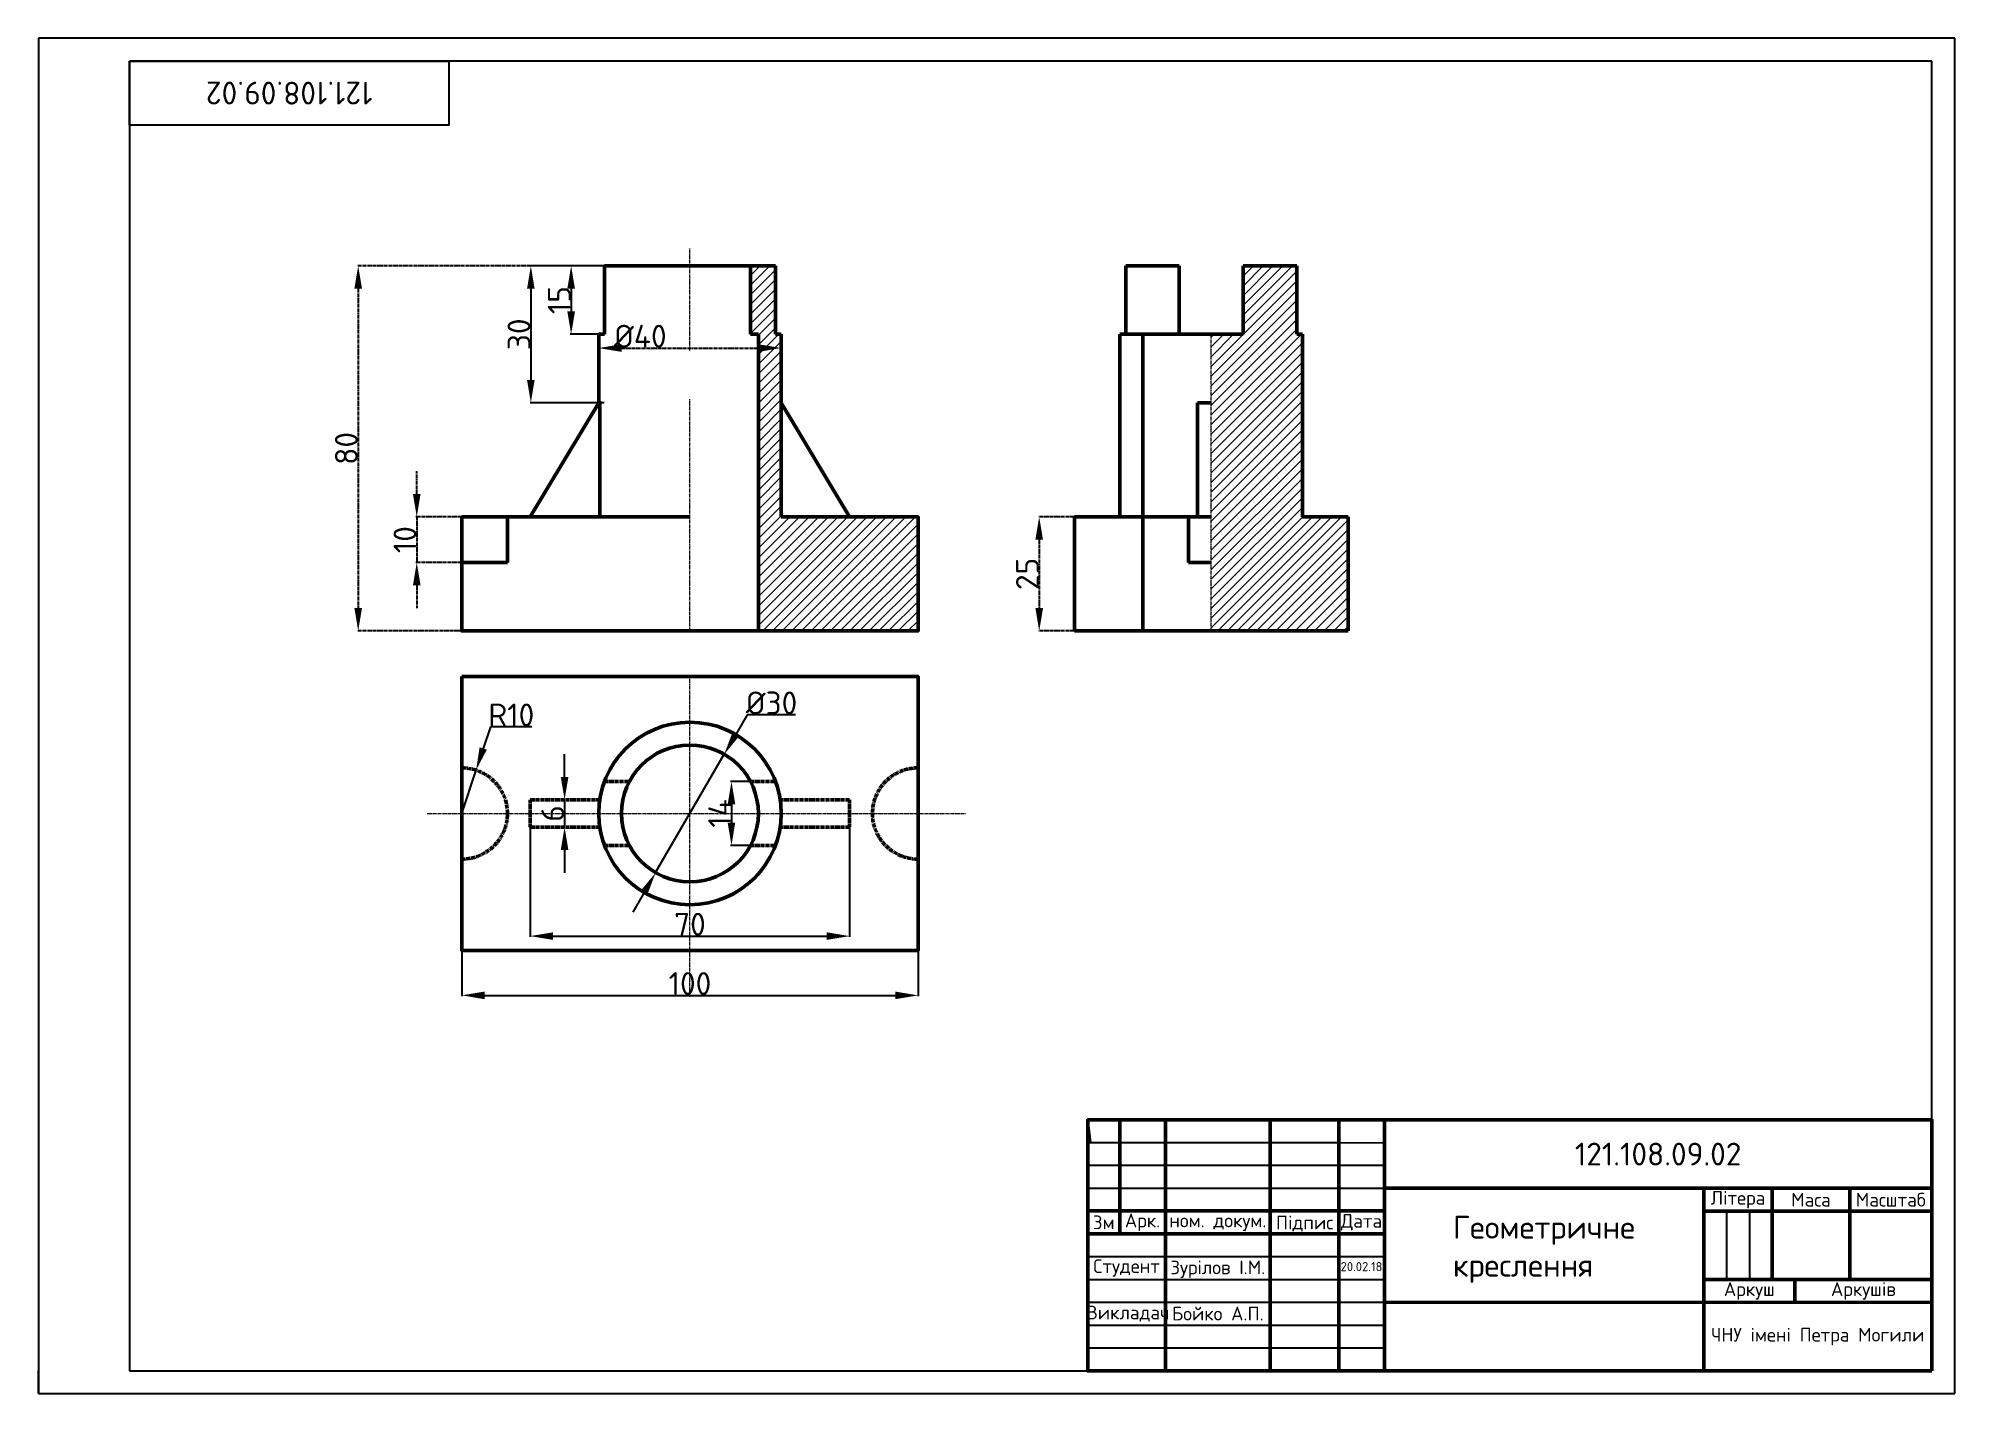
# Model space of a CAD drawing. Header units: inches. Extents: x 1 to 421, y 15 to 312.
import ezdxf

# ---------------------------------------------------------------- set-up
doc = ezdxf.new("R2010")
doc.units = ezdxf.units.IN
doc.header["$MEASUREMENT"] = 0
doc.linetypes.add('CENTER2', pattern=[1.125, 0.75, -0.125, 0.125, -0.125])
for name, color, linetype, lineweight in [('Контур', 7, 'Continuous', 50), ('Осі', 7, 'CENTER2', 15), ('Розмір', 7, 'Continuous', 15)]:
    doc.layers.add(name, color=color, linetype=linetype, lineweight=lineweight)
doc.styles.get("Standard").update_dxf_attribs({"font": 'isocpeur.ttf', "height": 5})
doc.dimstyles.get("Standard").update_dxf_attribs({"dimtxt": 5, "dimasz": 5, "dimexe": 0.18, "dimexo": 0.0625, "dimgap": 0.09, "dimtad": 1, "dimtoh": 1, "dimdec": 1, "dimzin": 0, "dimdsep": 46, "dimtxsty": 'Standard', "dimcen": 0.09, "dimadec": 0, "dimazin": 0, "dimtfac": 1, "dimtdec": 1, "dimtmove": 0, "dimatfit": 3, "dimfxl": 1, "dimtolj": 1, "dimtzin": 0, "dimarcsym": 0})
pattern_1 = [(45, (593.9418, -77.2746), (-1.06066, 1.06066), [])]

# ---------------------------------------------------------------- blocks, each defined once
blk = doc.blocks.new('*D1')
at = {"layer": 'Defpoints', "color": 0, "transparency": 16777216}
for p in [(125.31, 262.46), (118, 247.46), (125.31, 247.46)]:
    blk.add_point(p, dxfattribs=at)
at = {"layer": 'Розмір', "color": 0, "lineweight": -2, "transparency": 16777216}
for p, q in [((125.24, 262.46), (117.82, 262.46)), ((118, 257.46), (118, 252.46)), ((125.24, 247.46), (117.82, 247.46))]:
    blk.add_line(p, q, dxfattribs=at)
at = {"layer": 'Розмір', "color": 0, "transparency": 16777216}
for points in [[(117.17, 257.46), (118.84, 257.46), (118, 262.46)], [(117.17, 252.46), (118.84, 252.46), (118, 247.46)]]:
    blk.add_solid(points, dxfattribs=at)
at = {"layer": 'Розмір', "color": 0, "transparency": 16777216, "insert": (115.41, 254.96), "char_height": 5, "attachment_point": 5, "rotation": 90}
blk.add_mtext('\\A1;15', dxfattribs=at)
blk = doc.blocks.new('*D2')
at = {"layer": 'Defpoints', "color": 0, "transparency": 16777216}
for p in [(125.31, 262.46), (109.17, 232.46), (125.31, 232.46)]:
    blk.add_point(p, dxfattribs=at)
at = {"layer": 'Розмір', "color": 0, "lineweight": -2, "transparency": 16777216}
for p, q in [((125.24, 262.46), (108.99, 262.46)), ((109.17, 257.46), (109.17, 237.46)), ((125.24, 232.46), (108.99, 232.46))]:
    blk.add_line(p, q, dxfattribs=at)
at = {"layer": 'Розмір', "color": 0, "transparency": 16777216}
for points in [[(108.34, 257.46), (110, 257.46), (109.17, 262.46)], [(108.34, 237.46), (110, 237.46), (109.17, 232.46)]]:
    blk.add_solid(points, dxfattribs=at)
at = {"layer": 'Розмір', "color": 0, "transparency": 16777216, "insert": (106.58, 247.46), "char_height": 5, "attachment_point": 5, "rotation": 90}
blk.add_mtext('\\A1;30', dxfattribs=at)
blk = doc.blocks.new('*D3')
at = {"layer": 'Defpoints', "color": 0, "transparency": 16777216}
for p in [(94.04, 207.46), (84.17, 197.46), (94.04, 197.46)]:
    blk.add_point(p, dxfattribs=at)
at = {"layer": 'Осі', "color": 0, "lineweight": -2, "transparency": 16777216}
for p, q in [((84.17, 212.46), (84.17, 217.46)), ((93.98, 207.46), (83.99, 207.46)), ((84.17, 207.46), (84.17, 197.46)), ((93.98, 197.46), (83.99, 197.46)), ((84.17, 192.46), (84.17, 187.46))]:
    blk.add_line(p, q, dxfattribs=at)
at = {"layer": 'Осі', "color": 0, "transparency": 16777216}
for points in [[(83.33, 212.46), (85, 212.46), (84.17, 207.46)], [(83.33, 192.46), (85, 192.46), (84.17, 197.46)]]:
    blk.add_solid(points, dxfattribs=at)
at = {"layer": 'Осі', "color": 0, "transparency": 16777216, "insert": (81.58, 202.46), "char_height": 5, "attachment_point": 5, "rotation": 90}
blk.add_mtext('\\A1;10', dxfattribs=at)
blk = doc.blocks.new('*D4')
at = {"layer": 'Defpoints', "color": 0, "transparency": 16777216}
for p in [(144.04, 262.46), (71.33, 182.46), (144.04, 182.46)]:
    blk.add_point(p, dxfattribs=at)
at = {"layer": 'Осі', "color": 0, "lineweight": -2, "transparency": 16777216}
for p, q in [((143.98, 262.46), (71.15, 262.46)), ((71.33, 257.46), (71.33, 187.46)), ((143.98, 182.46), (71.15, 182.46))]:
    blk.add_line(p, q, dxfattribs=at)
at = {"layer": 'Осі', "color": 0, "transparency": 16777216}
for points in [[(70.5, 257.46), (72.16, 257.46), (71.33, 262.46)], [(70.5, 187.46), (72.16, 187.46), (71.33, 182.46)]]:
    blk.add_solid(points, dxfattribs=at)
at = {"layer": 'Осі', "color": 0, "transparency": 16777216, "insert": (68.74, 222.46), "char_height": 5, "attachment_point": 5, "rotation": 90}
blk.add_mtext('\\A1;80', dxfattribs=at)
blk = doc.blocks.new('*D5')
at = {"layer": 'Defpoints', "color": 0, "transparency": 16777216}
for p in [(124.04, 244.45), (164.04, 244.45), (164.04, 244.45)]:
    blk.add_point(p, dxfattribs=at)
at = {"layer": 'Осі', "color": 0, "lineweight": -2, "transparency": 16777216}
for p, q in [((124.04, 244.51), (124.04, 244.63)), ((129.04, 244.45), (159.04, 244.45)), ((164.04, 244.51), (164.04, 244.63))]:
    blk.add_line(p, q, dxfattribs=at)
at = {"layer": 'Осі', "color": 0, "transparency": 16777216}
for points in [[(129.04, 245.28), (129.04, 243.62), (124.04, 244.45)], [(159.04, 245.28), (159.04, 243.62), (164.04, 244.45)]]:
    blk.add_solid(points, dxfattribs=at)
at = {"layer": 'Осі', "color": 0, "transparency": 16777216, "insert": (133.17, 247.04), "char_height": 5, "attachment_point": 5}
blk.add_mtext('\\A1;%%C40', dxfattribs=at)
blk = doc.blocks.new('*D6')
at = {"layer": 'Defpoints', "color": 0, "transparency": 16777216}
for p in [(228.29, 207.46), (220.59, 182.46), (228.29, 182.46)]:
    blk.add_point(p, dxfattribs=at)
at = {"layer": 'Осі', "color": 0, "lineweight": -2, "transparency": 16777216}
for p, q in [((228.23, 207.46), (220.41, 207.46)), ((220.59, 202.46), (220.59, 187.46)), ((228.23, 182.46), (220.41, 182.46))]:
    blk.add_line(p, q, dxfattribs=at)
at = {"layer": 'Осі', "color": 0, "transparency": 16777216}
for points in [[(219.75, 202.46), (221.42, 202.46), (220.59, 207.46)], [(219.75, 187.46), (221.42, 187.46), (220.59, 182.46)]]:
    blk.add_solid(points, dxfattribs=at)
at = {"layer": 'Осі', "color": 0, "transparency": 16777216, "insert": (218, 194.96), "char_height": 5, "attachment_point": 5, "rotation": 90}
blk.add_mtext('\\A1;25', dxfattribs=at)
blk = doc.blocks.new('*D7')
at = {"layer": 'Defpoints', "color": 0, "transparency": 16777216}
for p in [(116.65, 145.46), (116.56, 139.46), (116.65, 139.46)]:
    blk.add_point(p, dxfattribs=at)
at = {"layer": 'Розмір', "color": 0, "lineweight": -2, "transparency": 16777216}
for p, q in [((116.56, 150.46), (116.56, 155.46)), ((116.59, 145.46), (116.38, 145.46)), ((116.56, 145.46), (116.56, 139.46)), ((116.59, 139.46), (116.38, 139.46)), ((116.56, 134.46), (116.56, 129.46))]:
    blk.add_line(p, q, dxfattribs=at)
at = {"layer": 'Розмір', "color": 0, "transparency": 16777216}
for points in [[(115.73, 150.46), (117.4, 150.46), (116.56, 145.46)], [(115.73, 134.46), (117.4, 134.46), (116.56, 139.46)]]:
    blk.add_solid(points, dxfattribs=at)
at = {"layer": 'Розмір', "color": 0, "transparency": 16777216, "insert": (113.97, 142.46), "char_height": 5, "attachment_point": 5, "rotation": 90}
blk.add_mtext('\\A1;6', dxfattribs=at)
blk = doc.blocks.new('*D8')
at = {"layer": 'Defpoints', "color": 0, "transparency": 16777216}
for p in [(97.17, 151.96), (94.04, 142.46)]:
    blk.add_point(p, dxfattribs=at)
at = {"layer": 'Розмір', "color": 0, "lineweight": -2, "transparency": 16777216}
for p, q in [((100.3, 161.46), (98.74, 156.71)), ((109.39, 161.46), (100.3, 161.46)), ((94.04, 142.46), (97.17, 151.96))]:
    blk.add_line(p, q, dxfattribs=at)
at = {"layer": 'Розмір', "color": 0, "transparency": 16777216}
blk.add_solid([(97.94, 156.97), (99.53, 156.45), (97.17, 151.96)], dxfattribs=at)
at = {"layer": 'Розмір', "color": 0, "transparency": 16777216, "insert": (104.89, 164.05), "char_height": 5, "attachment_point": 5}
blk.add_mtext('\\A1;R10', dxfattribs=at)
blk = doc.blocks.new('*D9')
at = {"layer": 'Defpoints', "color": 0, "transparency": 16777216}
for p in [(151.56, 155.44), (136.52, 129.49)]:
    blk.add_point(p, dxfattribs=at)
at = {"layer": 'Розмір', "color": 0, "lineweight": -2, "transparency": 16777216}
for p, q in [((156.58, 164.09), (154.07, 159.77)), ((167.17, 164.09), (156.58, 164.09)), ((136.52, 129.49), (151.56, 155.44)), ((134.01, 125.16), (131.5, 120.84))]:
    blk.add_line(p, q, dxfattribs=at)
at = {"layer": 'Розмір', "color": 0, "transparency": 16777216}
for points in [[(153.35, 160.19), (154.79, 159.35), (151.56, 155.44)], [(133.29, 125.58), (134.73, 124.74), (136.52, 129.49)]]:
    blk.add_solid(points, dxfattribs=at)
at = {"layer": 'Розмір', "color": 0, "transparency": 16777216, "insert": (161.92, 166.68), "char_height": 5, "attachment_point": 5}
blk.add_mtext('\\A1;%%C30', dxfattribs=at)
blk = doc.blocks.new('*D10')
at = {"layer": 'Defpoints', "color": 0, "transparency": 16777216}
for p in [(157.31, 149.46), (153.14, 135.46), (157.31, 135.46)]:
    blk.add_point(p, dxfattribs=at)
at = {"layer": 'Розмір', "color": 0, "lineweight": -2, "transparency": 16777216}
for p, q in [((157.25, 149.46), (152.96, 149.46)), ((153.14, 144.46), (153.14, 140.46)), ((157.25, 135.46), (152.96, 135.46))]:
    blk.add_line(p, q, dxfattribs=at)
at = {"layer": 'Розмір', "color": 0, "transparency": 16777216}
for points in [[(152.31, 144.46), (153.97, 144.46), (153.14, 149.46)], [(152.31, 140.46), (153.97, 140.46), (153.14, 135.46)]]:
    blk.add_solid(points, dxfattribs=at)
at = {"layer": 'Розмір', "color": 0, "transparency": 16777216, "insert": (150.55, 142.46), "char_height": 5, "attachment_point": 5, "rotation": 90}
blk.add_mtext('\\A1;14', dxfattribs=at)
blk = doc.blocks.new('*D11')
at = {"layer": 'Defpoints', "color": 0, "transparency": 16777216}
for p in [(109.04, 139.46), (179.04, 139.46), (179.04, 115.59)]:
    blk.add_point(p, dxfattribs=at)
at = {"layer": 'Розмір', "color": 0, "lineweight": -2, "transparency": 16777216}
for p, q in [((109.04, 139.4), (109.04, 115.41)), ((179.04, 139.4), (179.04, 115.41)), ((114.04, 115.59), (174.04, 115.59))]:
    blk.add_line(p, q, dxfattribs=at)
at = {"layer": 'Розмір', "color": 0, "transparency": 16777216}
for points in [[(114.04, 116.42), (114.04, 114.76), (109.04, 115.59)], [(174.04, 116.42), (174.04, 114.76), (179.04, 115.59)]]:
    blk.add_solid(points, dxfattribs=at)
at = {"layer": 'Розмір', "color": 0, "transparency": 16777216, "insert": (144.04, 118.18), "char_height": 5, "attachment_point": 5}
blk.add_mtext('\\A1;70', dxfattribs=at)
blk = doc.blocks.new('*D12')
at = {"layer": 'Defpoints', "color": 0, "transparency": 16777216}
for p in [(94.04, 112.46), (194.04, 112.46), (194.04, 102.6)]:
    blk.add_point(p, dxfattribs=at)
at = {"layer": 'Розмір', "color": 0, "lineweight": -2, "transparency": 16777216}
for p, q in [((94.04, 112.4), (94.04, 102.42)), ((194.04, 112.4), (194.04, 102.42)), ((99.04, 102.6), (189.04, 102.6))]:
    blk.add_line(p, q, dxfattribs=at)
at = {"layer": 'Розмір', "color": 0, "transparency": 16777216}
for points in [[(99.04, 103.43), (99.04, 101.76), (94.04, 102.6)], [(189.04, 103.43), (189.04, 101.76), (194.04, 102.6)]]:
    blk.add_solid(points, dxfattribs=at)
at = {"layer": 'Розмір', "color": 0, "transparency": 16777216, "insert": (144.04, 105.19), "char_height": 5, "attachment_point": 5}
blk.add_mtext('\\A1;100', dxfattribs=at)

msp = doc.modelspace()

# ---------------------------------------------------------------- hatches: boundary and pattern name
at = {"layer": 'Осі'}
h = msp.add_hatch(dxfattribs=at)
h.set_pattern_fill('ANSI31', color=256, scale=12)
h.set_pattern_definition(pattern_1)
h.paths.add_polyline_path([(164.04, 247.46), (162.78, 247.46), (162.78, 262.46), (157.31, 262.46), (157.31, 247.46), (159.04, 247.46), (159.04, 182.46), (194.04, 182.46), (194.04, 207.46), (179.04, 207.46), (164.04, 207.46)])
h = msp.add_hatch(dxfattribs=at)
h.set_pattern_fill('ANSI31', color=256, scale=12)
h.set_pattern_definition(pattern_1)
h.paths.add_polyline_path([(278.29, 247.46), (277.02, 247.46), (277.02, 262.46), (265.29, 262.46), (265.29, 247.46), (258.29, 247.46), (258.29, 182.46), (288.29, 182.46), (288.29, 207.46), (278.29, 207.46)])

# ---------------------------------------------------------------- linework, layer by layer
for p, q in [((421.23, 312.32), (1.23, 312.32)), ((1.23, 312.32), (1.23, 312.32)), ((1.23, 312.32), (1.23, 15.32)), ((421.23, 15.32), (421.23, 312.32)), ((416.23, 307.32), (21.23, 307.32)), ((21.23, 307.32), (21.23, 20.32)), ((416.23, 20.32), (416.23, 307.32)), ((231.23, 75.32), (231.23, 75.32)), ((231.23, 75.32), (231.23, 75.32)), ((231.23, 75.32), (238.23, 75.32)), ((231.23, 75.32), (231.23, 70.32)), ((231.23, 75.32), (231.23, 75.32)), ((231.23, 75.32), (231.23, 70.32)), ((231.23, 75.32), (231.82, 70.36)), ((271.23, 75.32), (286.23, 75.32)), ((286.23, 75.32), (286.23, 75.32)), ((286.23, 75.32), (296.23, 75.32)), ((296.23, 75.32), (296.23, 75.32)), ((416.23, 75.32), (416.23, 20.32)), ((416.23, 75.32), (416.23, 60.32)), ((416.23, 60.32), (416.23, 75.32)), ((416.23, 75.32), (416.23, 60.32)), ((231.23, 70.32), (296.23, 70.35)), ((231.23, 70.32), (231.23, 70.32)), ((231.23, 70.32), (231.23, 70.32)), ((231.82, 70.36), (231.82, 70.36)), ((231.82, 70.36), (286.23, 70.36)), ((231.23, 65.36), (296.23, 65.36)), ((231.23, 60.36), (296.23, 60.36)), ((416.23, 60.32), (398.23, 60.32)), ((416.23, 60.32), (416.23, 60.32)), ((371.23, 55.32), (371.23, 40.32)), ((371.23, 55.32), (371.23, 49.21)), ((376.23, 55.32), (376.23, 40.32)), ((231.82, 50.36), (286.23, 50.36)), ((231.23, 45.36), (296.23, 45.36)), ((231.23, 40.36), (296.23, 40.36)), ((366.23, 40.32), (386.23, 40.32)), ((386.23, 40.32), (386.23, 40.32)), ((231.23, 35.36), (296.23, 35.36)), ((231.82, 35.36), (296.23, 35.36)), ((370.78, 35.32), (372.16, 35.32)), ((231.23, 30.36), (296.23, 30.36)), ((231.23, 25.36), (296.23, 25.36)), ((1.23, 15.32), (1.23, 20.32)), ((21.23, 20.32), (416.23, 20.32)), ((1.23, 15.32), (421.23, 15.32)), ((1.23, 15.32), (421.23, 15.32))]:
    msp.add_line(p, q)
at = {"lineweight": 50}
for p, q in [((238.23, 75.32), (238.23, 50.36)), ((248.23, 75.32), (248.23, 20.32)), ((271.23, 75.32), (271.23, 20.32)), ((286.23, 75.32), (286.23, 20.32)), ((296.23, 75.32), (296.23, 20.32)), ((416.23, 60.32), (296.23, 60.36)), ((366.23, 60.32), (366.23, 20.32)), ((381.23, 60.32), (381.23, 40.32)), ((398.23, 60.32), (398.23, 40.32)), ((231.23, 55.36), (296.23, 55.36)), ((416.23, 55.32), (366.23, 55.32)), ((231.23, 50.36), (296.23, 50.36)), ((416.23, 40.32), (366.23, 40.32)), ((386.23, 40.32), (386.23, 35.32)), ((416.23, 35.32), (296.23, 35.36))]:
    msp.add_line(p, q, dxfattribs=at)
for points in [[(21.23, 307.32), (21.23, 307.32), (21.23, 307.32), (21.23, 307.32)], [(21.23, 307.32), (21.23, 307.32), (21.23, 307.32), (21.23, 307.32)], [(21.23, 307.32), (21.23, 307.32), (21.23, 307.32), (21.23, 307.32)], [(21.23, 307.32), (21.23, 307.32), (21.23, 307.32), (21.23, 307.32)], [(21.23, 307.32), (91.23, 307.32), (91.23, 293.32), (21.23, 293.32)]]:
    msp.add_lwpolyline(points, close=True)
msp.add_lwpolyline([(416.23, 20.32), (231.23, 20.32), (231.23, 75.32), (416.23, 75.32)], close=True, dxfattribs=at)
at = {"layer": 'Контур'}
for p, q in [((125.31, 262.46), (162.78, 262.46)), ((125.31, 247.46), (125.31, 262.46)), ((157.31, 247.46), (157.31, 262.46)), ((162.78, 247.46), (162.78, 262.46)), ((162.78, 262.46), (162.78, 247.46)), ((239.55, 262.46), (251.29, 262.46)), ((239.55, 247.46), (239.55, 262.46)), ((251.29, 262.46), (251.29, 247.46)), ((265.29, 247.46), (265.29, 262.46)), ((265.29, 262.46), (265.29, 247.46)), ((265.29, 262.46), (277.02, 262.46)), ((277.02, 247.46), (277.02, 262.46)), ((277.02, 262.46), (277.02, 247.46)), ((124.04, 232.46), (124.04, 247.46)), ((124.04, 247.46), (125.31, 247.46)), ((159.04, 247.46), (157.31, 247.46)), ((159.04, 182.46), (159.04, 247.46)), ((162.78, 247.46), (164.04, 247.46)), ((164.04, 207.46), (164.04, 247.46)), ((238.29, 207.46), (238.29, 247.46)), ((238.29, 247.46), (239.55, 247.46)), ((239.55, 247.46), (245.02, 247.46)), ((243.29, 182.46), (243.29, 247.46)), ((265.29, 247.46), (245.02, 247.46)), ((258.29, 247.46), (251.29, 247.46)), ((258.29, 247.46), (265.29, 247.46)), ((277.02, 247.46), (278.29, 247.46)), ((278.29, 207.46), (278.29, 247.46)), ((124.27, 232.84), (109.04, 207.46)), ((124.27, 207.46), (124.27, 232.84)), ((164.04, 232.46), (179.04, 207.46)), ((255.29, 207.46), (255.29, 232.46)), ((255.29, 232.46), (258.29, 232.46)), ((94.04, 207.46), (144.04, 207.46)), ((104.04, 207.46), (104.04, 197.46)), ((164.04, 207.46), (179.04, 207.46)), ((228.29, 182.46), (228.29, 207.46)), ((228.29, 207.46), (238.29, 207.46)), ((238.29, 207.46), (258.29, 207.46)), ((253.29, 197.46), (253.29, 207.46)), ((253.29, 207.46), (258.29, 207.46)), ((258.29, 207.46), (255.29, 207.46)), ((278.29, 207.46), (288.29, 207.46)), ((288.29, 207.46), (288.29, 182.46)), ((104.04, 197.46), (94.04, 197.46)), ((258.29, 197.46), (253.29, 197.46)), ((288.29, 182.46), (228.29, 182.46))]:
    msp.add_line(p, q, dxfattribs=at)
at = {"layer": 'Контур', "linetype": 'CENTER2'}
for p, q in [((125.31, 149.46), (130.77, 149.46)), ((157.31, 149.46), (162.78, 149.46)), ((109.04, 142.46), (109.04, 145.46)), ((109.04, 145.46), (124.27, 145.46)), ((179.04, 145.46), (163.82, 145.46)), ((179.04, 142.46), (179.04, 145.46)), ((109.04, 142.46), (109.04, 139.46)), ((109.04, 139.46), (124.27, 139.46)), ((179.04, 139.46), (163.82, 139.46)), ((179.04, 142.46), (179.04, 139.46)), ((125.31, 135.46), (130.77, 135.46)), ((157.31, 135.46), (162.78, 135.46))]:
    msp.add_line(p, q, dxfattribs=at)
at = {"layer": 'Контур'}
msp.add_lwpolyline([(94.04, 207.46), (94.04, 182.46), (194.04, 182.46), (194.04, 207.46), (179.04, 207.46)], dxfattribs=at)
msp.add_lwpolyline([(94.04, 172.46), (194.04, 172.46), (194.04, 112.46), (94.04, 112.46)], close=True, dxfattribs=at)
for radius in [20, 15]:
    msp.add_circle((144.04, 142.46), radius, dxfattribs=at)
at = {"layer": 'Контур', "linetype": 'CENTER2'}
for centre, start, end in [((94.04, 142.46), 270, 90), ((194.04, 142.46), 90, 270)]:
    msp.add_arc(centre, 10, start, end, dxfattribs=at)
at = {"layer": 'Осі', "linetype": 'CENTER2'}
for p, q in [((144.04, 243.92), (144.04, 266.37)), ((258.29, 182.46), (258.29, 247.46)), ((144.04, 182.46), (144.04, 233.26)), ((144.04, 102.28), (144.04, 172.46)), ((86.47, 142.46), (204.42, 142.46))]:
    msp.add_line(p, q, dxfattribs=at)

# ---------------------------------------------------------------- texts
at = {"insert": (56.23, 300.32), "char_height": 5, "attachment_point": 5, "rotation": 180}
msp.add_mtext_dynamic_manual_height_columns('121.108.09.02', width=70, gutter_width=25, heights=[0], dxfattribs=at)
at = {"attachment_point": 5}
for s, width, insert, char_height in [('121.108.09.02', 120, (356.23, 67.82), 5), ('Літера', 15, (373.73, 57.82), 3), ('Маса', 17, (389.73, 57.82), 3), ('Масштаб', 18, (407.23, 57.82), 3), ('Арк.', 10, (243.23, 52.86), 3), ('Дата', 10, (291.23, 52.86), 3), ('3м', 7, (234.73, 52.86), 3), ('{\\H0.6x;ном. докум.}', 23, (259.73, 52.86), 5), ('Підпис', 15, (278.73, 52.58), 3), ('Студент', 17, (239.73, 42.86), 3), ('Зурілов І.М.', 23, (259.73, 42.58), 3), ('Аркуш', 20, (376.23, 37.82), 3), ('Аркушів', 30, (401.23, 37.82), 3), ('Викладач', 16.4042, (240.02, 32.86), 3), ('Бойко А.П.', 23, (259.73, 32.86), 3), ('ЧНУ імені Петра Могили', 50, (391.23, 27.83), 3)]:
    msp.add_mtext_dynamic_manual_height_columns(s, width=width, gutter_width=25, heights=[0], dxfattribs=dict(at, insert=insert, char_height=char_height))
at = {"layer": 'Осі', "insert": (311.25, 54.29), "char_height": 5, "attachment_point": 1}
msp.add_mtext_dynamic_manual_height_columns('Геометричне \\Pкреслення', width=53.087, gutter_width=25, heights=[0], dxfattribs=at)
at = {"layer": 'Розмір', "linetype": 'CENTER2', "insert": (291.23, 43.16), "char_height": 2, "attachment_point": 5}
msp.add_mtext_dynamic_manual_height_columns('20.02.18', width=10, gutter_width=25, heights=[0], dxfattribs=at)

# ---------------------------------------------------------------- dimensions: what is measured, and where the dimension line sits
at = {"layer": 'Осі'}
for base, p1, p2, text, picture, middle in [((71.33, 182.46), (144.04, 262.46), (144.04, 182.46), '80', '*D4', (68.74, 222.46)), ((84.17, 197.46), (94.04, 207.46), (94.04, 197.46), '10', '*D3', (81.58, 202.46)), ((220.59, 182.46), (228.29, 207.46), (228.29, 182.46), '25', '*D6', (218, 194.96))]:
    dim = msp.add_linear_dim(base=base, p1=p1, p2=p2, angle=90, text=text, dimstyle='Standard', dxfattribs=at)
    dim.commit()
    dim.dimension.update_dxf_attribs({"geometry": picture, "text_midpoint": middle})
dim = msp.add_linear_dim(base=(164.04, 244.45), p1=(124.04, 244.45), p2=(164.04, 244.45), text='%%C40', dimstyle='Standard', dxfattribs=at)
dim.commit()
dim.dimension.update_dxf_attribs({"geometry": '*D5', "text_midpoint": (133.17, 244.45), "dimtype": 160})
at = {"layer": 'Розмір'}
for base, p1, p2, text, picture, middle in [((109.17, 232.46), (125.31, 262.46), (125.31, 232.46), '30', '*D2', (106.58, 247.46)), ((118, 247.46), (125.31, 262.46), (125.31, 247.46), '15', '*D1', (115.41, 254.96)), ((153.14, 135.46), (157.31, 149.46), (157.31, 135.46), '14', '*D10', (150.55, 142.46))]:
    dim = msp.add_linear_dim(base=base, p1=p1, p2=p2, angle=90, text=text, dimstyle='Standard', dxfattribs=at)
    dim.commit()
    dim.dimension.update_dxf_attribs({"geometry": picture, "text_midpoint": middle})
dim = msp.add_diameter_dim_2p(p1=(136.52, 129.49), p2=(151.56, 155.44), text='%%C30', dimstyle='Standard', dxfattribs=at)
dim.commit()
dim.dimension.update_dxf_attribs({"geometry": '*D9', "text_midpoint": (161.92, 166.68)})
dim = msp.add_radius_dim(center=(94.04, 142.46), mpoint=(97.17, 151.96), text='R10', dimstyle='Standard', dxfattribs=at)
dim.commit()
dim.dimension.update_dxf_attribs({"geometry": '*D8', "text_midpoint": (104.89, 164.05)})
dim = msp.add_linear_dim(base=(116.56, 139.46), p1=(116.65, 145.46), p2=(116.65, 139.46), angle=90, text='6', dimstyle='Standard', dxfattribs=at)
dim.commit()
dim.dimension.update_dxf_attribs({"geometry": '*D7', "text_midpoint": (116.56, 142.46), "dimtype": 160})
for base, p1, p2, text, picture, middle in [((179.04, 115.59), (109.04, 139.46), (179.04, 139.46), '70', '*D11', (144.04, 118.18)), ((194.04, 102.6), (94.04, 112.46), (194.04, 112.46), '100', '*D12', (144.04, 105.19))]:
    dim = msp.add_linear_dim(base=base, p1=p1, p2=p2, text=text, dimstyle='Standard', dxfattribs=at)
    dim.commit()
    dim.dimension.update_dxf_attribs({"geometry": picture, "text_midpoint": middle})

doc.saveas('drawing.dxf')
